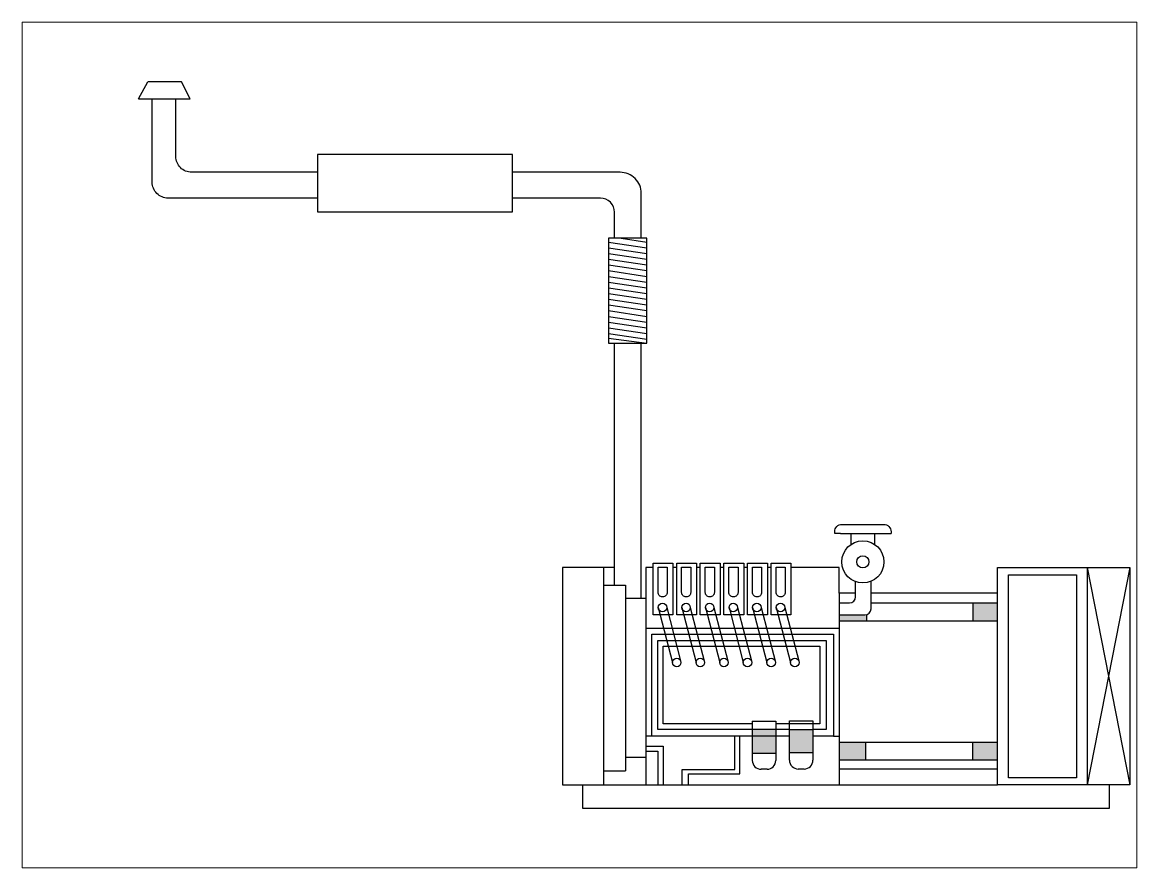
# Paper-space layout 'Layout1' of a CAD drawing. Header units: millimetres. Extents: x 44 to 250, y 13 to 169.
# The model-space entities are those that its viewports show. They can reach past a viewport. Long polylines and large blocks are cut down to what shows.
import ezdxf

# ---------------------------------------------------------------- set-up
doc = ezdxf.new("R2010")
doc.units = ezdxf.units.MM

msp = doc.modelspace()

# ---------------------------------------------------------------- hatches: boundary and pattern name
h = msp.add_hatch()
h.set_pattern_fill('BOX', color=256, style=0)
h.paths.add_polyline_path([(4245.8, 504.9), (4096.4, 504.9), (4096.4, 405.8), (4245.8, 405.8)])
h.paths.add_polyline_path([(4995, 504.9), (4853.5, 504.9), (4853.5, 405.8), (4995, 405.8)])
h.paths.add_polyline_path([(4252, 1230.5, -0.071252), (4242.1, 1229.1), (4096.4, 1229.1), (4096.4, 1195.5), (4252, 1195.5)])
h.paths.add_polyline_path([(4995, 1297.6), (4856.6, 1297.6), (4856.6, 1195.5), (4995, 1195.5)])
h = msp.add_hatch(color=256)
h.set_gradient(color2=(0, 0, 0))
h.paths.add_polyline_path([(3735.9, 576.3), (3602.4, 576.3), (3602.4, 538.1), (3735.9, 538.1)])
h.paths.add_polyline_path([(3735.9, 538.1), (3602.4, 538.1), (3602.4, 442.8), (3735.9, 442.8)])
h = msp.add_hatch(color=256)
h.set_gradient(color2=(0, 0, 0))
h.paths.add_polyline_path([(3947, 578.1), (3813.6, 578.1), (3813.6, 539.9), (3947, 539.9)])
h.paths.add_polyline_path([(3947, 539.9), (3813.6, 539.9), (3813.6, 444.6), (3947, 444.6)])

# ---------------------------------------------------------------- linework, layer by layer
for p, q in [((4104.4, 1690.8), (4070.6, 1690.8)), ((4104.4, 1690.8), (4361, 1690.8)), ((4164.8, 1630.4), (4164.8, 1690.8)), ((2997.3, 1497.5), (2997.3, 262.1)), ((3038.4, 1497.5), (2997.3, 1497.5)), ((3172.7, 1497.5), (3150.6, 1497.5)), ((3306.9, 1497.5), (3284.9, 1497.5)), ((3441.2, 1497.5), (3419.2, 1497.5)), ((3575.5, 1497.5), (3553.5, 1497.5)), ((3709.8, 1497.5), (3687.8, 1497.5)), ((4096.4, 1497.5), (3822.1, 1497.5)), ((4096.4, 1351.8), (4096.4, 1497.5)), ((5504.6, 1497.5), (5504.6, 262.1)), ((5504.6, 1497.5), (5747.1, 262.1)), ((5747.1, 1497.5), (5504.6, 262.1)), ((4189.8, 1332.6), (4189.8, 1417.5)), ((4277.1, 1264.1), (4277.1, 1419.8)), ((4096.4, 1351.8), (4096.4, 262.1)), ((4189.8, 1351.8), (4096.4, 1351.8)), ((4995, 1351.8), (4277.1, 1351.8)), ((3067.1, 1271.2), (3148.4, 959.3)), ((3115.8, 1271.2), (3194.7, 968.5)), ((3201.4, 1271.2), (3282.6, 959.3)), ((3250.1, 1271.2), (3328.9, 968.5)), ((3335.7, 1271.2), (3416.9, 959.3)), ((3384.3, 1271.2), (3463.2, 968.5)), ((3470, 1271.2), (3551.2, 959.3)), ((3518.6, 1271.2), (3597.5, 968.5)), ((3604.3, 1271.2), (3685.5, 959.3)), ((3652.9, 1271.2), (3731.8, 968.5)), ((3738.6, 1271.2), (3819.8, 959.3)), ((3787.2, 1271.2), (3866.1, 968.5)), ((4096.4, 1297.6), (4154.8, 1297.6)), ((4856.6, 1297.6), (4856.6, 1195.5)), ((4096.4, 1229.1), (4242.1, 1229.1)), ((4252, 1230.5), (4252, 1195.5)), ((4096.4, 1195.5), (4995, 1195.5)), ((3031.2, 539.9), (3031.2, 1119.5)), ((3031.2, 1119.5), (4063.1, 1119.5)), ((3065.1, 578.1), (3065.1, 1082.8)), ((3065.1, 1082.8), (4021.8, 1082.8)), ((4021.8, 1082.8), (4021.8, 578.1)), ((4063.1, 1119.5), (4063.1, 539.9)), ((3095.3, 1052.1), (3985.7, 1052.1)), ((3095.3, 609.3), (3095.3, 1052.1)), ((3985.7, 1052.1), (3985.7, 609.3)), ((3813.6, 578.1), (3065.1, 578.1)), ((3602.4, 609.3), (3095.3, 609.3)), ((3602.4, 624.6), (3735.9, 624.6)), ((3602.4, 624.6), (3602.4, 401.2)), ((3735.9, 624.6), (3735.9, 401.2)), ((3985.7, 609.3), (3735.9, 609.3)), ((3813.6, 626.4), (3947, 626.4)), ((3813.6, 403), (3813.6, 626.4)), ((3947, 626.4), (3947, 403)), ((4021.8, 578.1), (3947, 578.1)), ((3813.6, 539.9), (3031.2, 539.9)), ((4063.1, 539.9), (3947, 539.9)), ((4096.4, 504.9), (4995, 504.9)), ((4245.8, 504.9), (4245.8, 405.8)), ((4853.5, 504.9), (4853.5, 405.8)), ((4096.4, 405.8), (4995, 405.8)), ((3685.9, 351.2), (3652.4, 351.2)), ((3897, 353), (3863.6, 353)), ((4096.4, 353.1), (4995, 353.1)), ((2997.3, 262.1), (4096.4, 262.1)), ((4096.4, 262.1), (4995, 262.1))]:
    msp.add_line(p, q)
for points in [[(113.4, 4163), (166.9, 4258.5)], [(358.7, 4258.5), (166.9, 4258.5)], [(407.5, 4163), (358.7, 4258.5)], [(113.4, 4163), (407.5, 4163)], [(2857.9, 3369.8), (3003.5, 3348.1)], [(2784.9, 3348.1), (3003.5, 3315.6)], [(2784.9, 3315.6), (3003.5, 3283.2)], [(2784.9, 3283.2), (3003.5, 3250.7)], [(2784.9, 3250.7), (3003.5, 3218.2)], [(2784.9, 3218.2), (3003.5, 3185.8)], [(2784.9, 3185.8), (3003.5, 3153.3)], [(2784.9, 3153.3), (3003.5, 3120.8)], [(2784.9, 3120.8), (3003.5, 3088.3)], [(2784.9, 3088.3), (3003.5, 3055.9)], [(2784.9, 3055.9), (3003.5, 3023.4)], [(2784.9, 3023.4), (3003.5, 2990.9)], [(2784.9, 2990.9), (3003.5, 2958.4)], [(2784.9, 2958.4), (3003.5, 2926)], [(2784.9, 2926), (3003.5, 2893.5)], [(2784.9, 2893.5), (3003.5, 2861)], [(2784.9, 2861), (3003.5, 2828.6)], [(2784.9, 2828.6), (3003.5, 2796.1)], [(2784.9, 2802.2), (3003.5, 2772.8)], [(2818.9, 1398.7), (2818.9, 2772.8)], [(2971.4, 1324.6), (2971.4, 2772.8)], [(4298.6, 1629.1), (4298.6, 1690.8)], [(4361, 1690.8), (4390.9, 1690.8)], [(4390.9, 1690.8), (4390.9, 1690.8)], [(2524, 1497.5), (2524, 262.1)], [(2818.9, 1497.5), (2524, 1497.5)], [(2756.1, 1497.5), (2756.1, 262.1)], [(2756.1, 1398.7), (2881.8, 1398.7)], [(2881.8, 1398.7), (2881.8, 342.7)], [(2881.8, 1324.6), (2997.3, 1324.6)], [(4277.1, 1297.6), (4856.6, 1297.6), (4995, 1297.6)], [(2997.3, 1152.9), (4096.4, 1152.9)], [(3813.6, 578.1), (3947, 578.1)], [(3031.2, 539.9), (2997.3, 539.9)], [(3202.8, 262.1), (3202.8, 350.7), (3503.5, 350.7), (3503.5, 539.9)], [(3238.8, 262.1), (3238.8, 324.7), (3531.5, 324.7), (3531.5, 539.9)], [(4063.1, 539.9), (4096.4, 539.9)], [(2997.3, 482.8), (3095.3, 482.8), (3095.3, 262.1)], [(2997.3, 454.8), (3065.1, 454.8), (3065.1, 262.1)], [(3947, 444.6), (3813.6, 444.6)], [(2881.8, 420), (2997.3, 420)], [(3602.4, 442.3), (3735.9, 442.3)], [(2756.1, 342.7), (2881.8, 342.7)], [(2524, 262.1), (3364.4, 262.1)], [(2636.5, 262.1), (2636.5, 131), (5632.1, 131), (5632.1, 262.1)]]:
    msp.add_lwpolyline(points)
for points in [[(1130.6, 3598.3), (282, 3598.3, -0.414214), (192, 3688.3), (192, 4163)], [(1130.6, 3744.9), (416, 3744.9, -0.414214), (326, 3834.9), (326, 4163)], [(2971.4, 3369.8), (2971.4, 3624.9, 0.414214), (2851.4, 3744.9), (2238.7, 3744.9)], [(2818.9, 3369.8), (2818.9, 3518.1, 0.414214), (2738.9, 3598.1), (2235.4, 3598.1)], [(4070.6, 1690.8), (4070.6, 1701.8, -0.414214), (4112.2, 1743.3), (4349.3, 1743.3, -0.414214), (4390.9, 1701.8), (4390.9, 1690.8)]]:
    msp.add_lwpolyline(points, format="xyb")
for points in [[(2238.7, 3846.7), (1130.6, 3846.7), (1130.6, 3520.3), (2238.7, 3520.3)], [(2784.9, 2772.8), (3003.5, 2772.8), (3003.5, 3369.8), (2784.9, 3369.8)], [(3038.4, 1523.9), (3150.6, 1523.9), (3150.6, 1229.1), (3038.4, 1229.1)], [(3172.7, 1523.9), (3284.9, 1523.9), (3284.9, 1229.1), (3172.7, 1229.1)], [(3306.9, 1523.9), (3419.2, 1523.9), (3419.2, 1229.1), (3306.9, 1229.1)], [(3441.2, 1523.9), (3553.5, 1523.9), (3553.5, 1229.1), (3441.2, 1229.1)], [(3575.5, 1523.9), (3687.8, 1523.9), (3687.8, 1229.1), (3575.5, 1229.1)], [(3709.8, 1523.9), (3822.1, 1523.9), (3822.1, 1229.1), (3709.8, 1229.1)], [(4995, 1497.5), (5747.1, 1497.5), (5747.1, 262.1), (4995, 262.1)], [(5058.2, 1455.9), (5444.4, 1455.9), (5444.4, 302.9), (5058.2, 302.9)]]:
    msp.add_lwpolyline(points, close=True)
for points in [[(3066.4, 1499.9), (3118.2, 1499.9), (3118.2, 1356.6, -0.414214), (3093.2, 1331.6), (3091.4, 1331.6, -0.414214), (3066.4, 1356.6)], [(3200.7, 1499.9), (3252.5, 1499.9), (3252.5, 1356.6, -0.414214), (3227.5, 1331.6), (3225.7, 1331.6, -0.414214), (3200.7, 1356.6)], [(3335, 1499.9), (3386.8, 1499.9), (3386.8, 1356.6, -0.414214), (3361.8, 1331.6), (3360, 1331.6, -0.414214), (3335, 1356.6)], [(3469.3, 1499.9), (3521.1, 1499.9), (3521.1, 1356.6, -0.414214), (3496.1, 1331.6), (3494.3, 1331.6, -0.414214), (3469.3, 1356.6)], [(3603.6, 1499.9), (3655.4, 1499.9), (3655.4, 1356.6, -0.414214), (3630.4, 1331.6), (3628.6, 1331.6, -0.414214), (3603.6, 1356.6)], [(3737.9, 1499.9), (3789.7, 1499.9), (3789.7, 1356.6, -0.414214), (3764.7, 1331.6), (3762.9, 1331.6, -0.414214), (3737.9, 1356.6)]]:
    msp.add_lwpolyline(points, format="xyb", close=True)
for centre, radius in [((4230.6, 1530.3), 119.9), ((4230.6, 1530.3), 34.4), ((3091.4, 1271.2), 24.3), ((3225.7, 1271.2), 24.3), ((3360, 1271.2), 24.3), ((3494.3, 1271.2), 24.3), ((3628.6, 1271.2), 24.3), ((3762.9, 1271.2), 24.3), ((3172.7, 958.1), 24.3), ((3306.9, 958.1), 24.3), ((3441.2, 958.1), 24.3), ((3575.5, 958.1), 24.3), ((3709.8, 958.1), 24.3), ((3844.1, 958.1), 24.3)]:
    msp.add_circle(centre, radius)
for centre, radius, start, end in [((4154.8, 1332.6), 35, 270, 0), ((4242.1, 1264.1), 35, 270, 0), ((3652.4, 401.2), 50, 180, 270), ((3685.9, 401.2), 50, 270, 0), ((3863.6, 403), 50, 180, 270), ((3897, 403), 50, 270, 0)]:
    msp.add_arc(centre, radius, start, end)

psp = doc.layouts.get("Layout1")

# ---------------------------------------------------------------- viewports
at = {"layer": '0'}
psp.add_viewport(center=(146.96, 90.79), size=(205.6, 156), view_center_point=(2620.28, 2194.77), view_height=4805.7851, dxfattribs=at)

doc.saveas('drawing.dxf')
